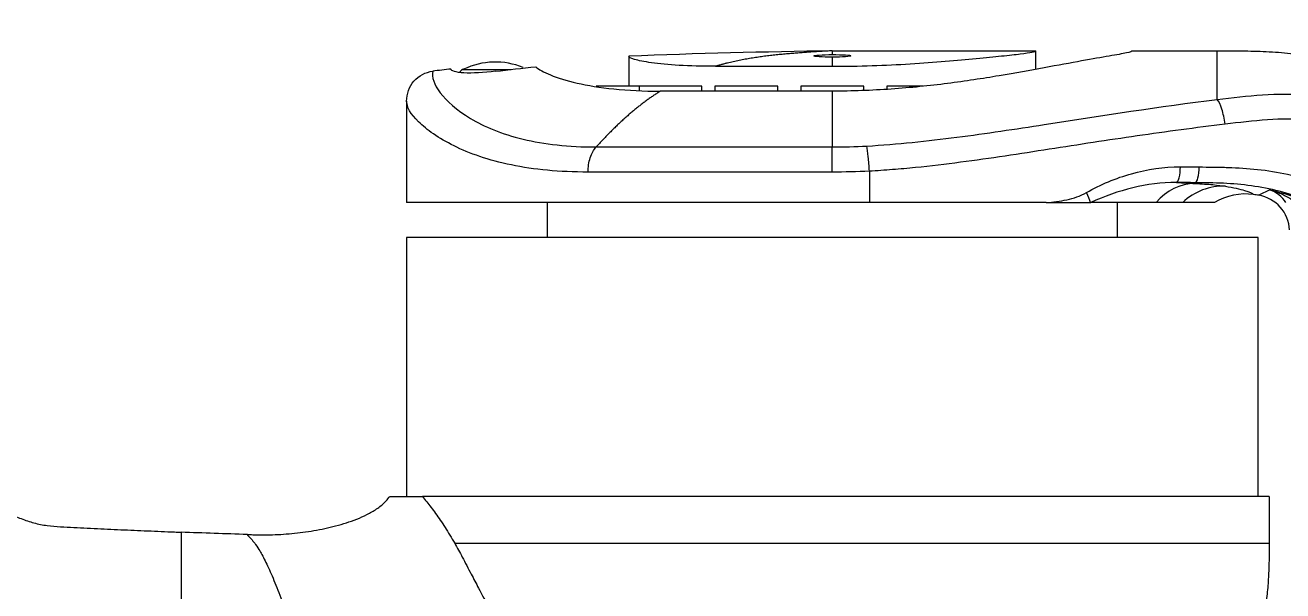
# Model space of a CAD drawing. Header units: millimetres. Extents: x 0 to 594, y 0 to 532.
# Drawn here: x 465.91 to 474.4, y 284.57 to 288.39 of the extents above; entities that cross this region are included whole.
import ezdxf

# ---------------------------------------------------------------- set-up
doc = ezdxf.new("R2010")
doc.units = ezdxf.units.MM
for name, color, linetype, true_color in [('13', 7, 'Continuous', 0xffffff), ('201', 7, 'Continuous', 0xffffff), ('4', 7, 'Continuous', 0xffffff)]:
    doc.layers.add(name, color=color, linetype=linetype, true_color=true_color)
doc.styles.add('iso-1', font='isocp.shx')
doc.dimstyles.get("Standard").update_dxf_attribs({"dimtxt": 0.18, "dimasz": 0.18, "dimexe": 0.18, "dimexo": 0.0625, "dimgap": 0.09, "dimtad": 0, "dimtih": 1, "dimtoh": 1, "dimdec": 4, "dimzin": 0, "dimdsep": 46, "dimtxsty": 'Standard', "dimcen": 0.09, "dimadec": 0, "dimazin": 0, "dimtfac": 1, "dimtdec": 4, "dimtofl": 0, "dimtmove": 0, "dimatfit": 3, "dimfxl": 1, "dimtolj": 1, "dimtzin": 0, "dimarcsym": 0})

# ---------------------------------------------------------------- blocks, each defined once
blk = doc.blocks.new('_U1')
at = {"layer": '201', "color": 250, "lineweight": 13}
blk.add_line((430.61169, 282.820884), (499.931008, 323.940688), dxfattribs=at)
at = {"layer": '201', "color": 250, "lineweight": 18}
blk.add_solid([(499.931008, 323.940688), (497.155868, 321.758737), (496.685695, 322.551343), (499.931008, 323.940688)], dxfattribs=at)
at = {"layer": '201', "color": 250, "linetype": 'Continuous', "lineweight": 18, "char_height": 3.5, "attachment_point": 7, "rotation": 30.6761646, "line_spacing_factor": 0.963855, "style": 'iso-1'}
for s, insert in [('\\W0.5795;1612', (481.810819, 313.855865)), ('\\W0.6380;R', (478.626316, 311.966838))]:
    blk.add_mtext(s, dxfattribs=dict(at, insert=insert))
blk = doc.blocks.new('_U13')
at = {"layer": '201', "color": 250, "lineweight": 13}
blk.add_arc((430.61169, 282.820884), 53.921515, 175, 359.999943, dxfattribs=at)

msp = doc.modelspace()

# ---------------------------------------------------------------- linework, layer by layer
at = {"layer": '13', "color": 250, "linetype": 'Continuous', "lineweight": 18}
msp.add_circle((430.61169, 282.82088), 80.5978, dxfattribs=at)
at = {"layer": '4', "color": 250, "linetype": 'Continuous', "lineweight": 18}
for p, q in [((469.98669, 288.18404), (469.98669, 287.98088)), ((471.36169, 288.22088), (472.73669, 288.22088)), ((472.73669, 288.09563), (472.73669, 288.22088)), ((473.38669, 288.22088), (473.96169, 288.22088)), ((468.78669, 288.09724), (468.78751, 288.09386)), ((468.86874, 288.09588), (468.872, 288.09588)), ((470.57302, 288.11583), (471.36169, 288.11583)), ((470.05644, 287.98088), (469.76695, 287.98088)), ((470.05645, 287.98088), (470.05645, 287.9518)), ((470.48145, 287.98088), (470.05645, 287.98088)), ((471.36169, 287.94805), (470.2002, 287.94805)), ((470.48145, 287.94805), (470.48145, 287.98088)), ((470.56776, 287.98088), (470.56776, 287.94805)), ((470.99276, 287.98088), (470.56776, 287.98088)), ((470.99276, 287.94805), (470.99276, 287.98088)), ((471.14919, 287.98088), (471.14919, 287.94805)), ((471.57419, 287.98088), (471.14919, 287.98088)), ((471.57419, 287.95317), (471.57419, 287.98088)), ((471.73062, 287.98088), (471.73062, 287.96023)), ((471.97331, 287.98088), (471.73062, 287.98088)), ((468.48669, 287.88113), (468.48669, 287.19588)), ((471.61226, 287.19588), (468.48669, 287.19588)), ((469.43669, 287.19588), (469.43669, 286.96088)), ((473.28669, 286.96088), (473.28669, 287.19588)), ((468.48669, 286.96088), (468.48669, 285.21088)), ((471.36169, 286.96088), (468.48669, 286.96088)), ((474.23669, 286.96088), (471.36169, 286.96088)), ((474.23669, 285.21088), (474.23669, 286.96088)), ((474.31169, 285.21088), (468.59367, 285.21088)), ((474.31169, 285.21088), (474.31169, 284.89588))]:
    msp.add_line(p, q, dxfattribs=at)
at = {"layer": '4', "color": 250, "linetype": 'Continuous', "lineweight": 13}
for p, q in [((468.86447, 288.09379), (469.192, 288.09379)), ((469.76666, 287.57123), (471.36169, 287.57123)), ((471.36169, 287.40154), (469.71266, 287.40154)), ((473.81169, 287.33012), (473.81169, 287.32496)), ((468.81157, 284.89588), (474.31169, 284.89588))]:
    msp.add_line(p, q, dxfattribs=at)
at = {"layer": '4', "color": 250, "linetype": 'Continuous', "lineweight": 18}
for centre, radius, start, end in [((469.08669, 287.64588), 0.5, 115.841933, 116.3878), ((469.08669, 287.64588), 0.49859, 67.8618, 115.505763), ((468.88669, 288.049), 0.05, 116.3878, 149.049832)]:
    msp.add_arc(centre, radius, start, end, dxfattribs=at)
at = {"layer": '4', "color": 250, "linetype": 'Continuous', "lineweight": 13}
for centre, major_axis, ratio, start_param, end_param in [((473.68538, 287.43101), (-0.00073, -0.1), 0.268373, 0.0271772, 1.6377067), ((473.05175, 287.25729), (0.04997, -0.08662), 0.251561, 0.6490568, 1.4943596), ((473.99847, 286.90699), (0.07352, 0.39319), 0.982875, 0.1425438, 0.9449243)]:
    msp.add_ellipse(centre, major_axis=major_axis, ratio=ratio, start_param=start_param, end_param=end_param, dxfattribs=at)
at = {"layer": '4', "color": 250, "linetype": 'Continuous', "lineweight": 18}
msp.add_ellipse((473.81169, 286.9251), major_axis=(0.02205, 0.39939), ratio=0.903283, start_param=0.0610501, end_param=0.8767519, dxfattribs=at)
for points, degree in [([(471.36169, 288.22088), (470.90327, 288.2117), (470.44483, 288.2033), (469.98669, 288.18404)], 3), ([(468.78669, 288.09724), (468.74547, 288.09264), (468.70426, 288.08784), (468.66307, 288.08282)], 3), ([(469.08669, 288.08223), (469.17737, 288.09332), (469.26815, 288.10336), (469.35904, 288.11248)], 3), ([(474.20721, 287.25002), (474.11538, 287.26325), (474.02144, 287.24399), (473.94236, 287.19588)], 3), ([(474.24102, 287.2448), (474.22973, 287.24666), (474.21846, 287.2484), (474.20721, 287.25002)], 3), ([(473.10473, 287.19588), (473.10583, 287.19588), (473.10692, 287.19588), (473.10801, 287.19588)], 3), ([(473.54849, 287.19588), (473.43655, 287.19588), (473.28977, 287.19588), (473.10801, 287.19588)], 3), ([(473.72834, 287.19588), (473.68936, 287.19588), (473.62937, 287.19588), (473.54849, 287.19588)], 3), ([(473.94236, 287.19588), (473.90661, 287.19588), (473.83307, 287.19588), (473.72834, 287.19588)], 3), ([(467.41169, 284.95466), (467.26267, 284.95931), (467.11366, 284.96453), (466.96468, 284.97029)], 3), ([(474.31169, 284.89588), (474.31169, 284.30938), (474.31169, 283.72288), (473.12937, 282.09896), (473.04126, 281.61643), (473.03688, 281.22088)], 5)]:
    msp.add_open_spline(points, degree=degree, dxfattribs=at)
for points, knots in [([(470.57302, 288.11583), (470.48188, 288.11583), (470.40027, 288.11816), (470.25539, 288.12661), (470.19219, 288.13281), (470.09118, 288.14679), (470.05199, 288.1547), (469.99977, 288.17007), (469.98669, 288.17742), (469.98669, 288.18404)], [0, 0, 0, 0, 0.25, 0.25, 0.5, 0.5, 0.75, 0.75, 1, 1, 1, 1]), ([(471.36169, 288.17729), (471.32862, 288.17729), (471.29629, 288.17826), (471.2502, 288.18153), (471.23671, 288.18381), (471.23667, 288.18832), (471.24989, 288.19055), (471.29648, 288.19376), (471.32862, 288.19469), (471.36169, 288.19469)], [0, 0, 0, 0, 0.25, 0.25, 0.5, 0.5, 0.75, 0.75, 1, 1, 1, 1]), ([(473.38669, 288.22088), (473.38669, 288.2162), (473.37348, 288.21163), (473.32172, 288.20046), (473.28253, 288.1937), (473.18047, 288.17602), (473.11809, 288.16514), (472.97101, 288.13853), (472.88563, 288.12266), (472.69949, 288.08848), (472.59805, 288.07006), (472.37775, 288.03327), (472.26085, 288.01531), (472.01816, 287.98431), (471.89074, 287.97109), (471.62872, 287.95291), (471.49606, 287.94805), (471.36169, 287.94805)], [0, 0, 0, 0, 0.125, 0.125, 0.25, 0.25, 0.375, 0.375, 0.5, 0.5, 0.625, 0.625, 0.75, 0.75, 0.875, 0.875, 1, 1, 1, 1]), ([(471.36169, 288.11583), (471.45261, 288.11583), (471.54198, 288.11738), (471.71775, 288.12314), (471.80507, 288.12741), (471.97141, 288.13762), (472.05029, 288.14352), (472.19961, 288.15589), (472.27024, 288.16239), (472.39691, 288.17462), (472.45381, 288.18042), (472.5544, 288.19104), (472.5971, 288.19577), (472.70014, 288.20826), (472.73669, 288.21454), (472.73669, 288.22088)], [0, 0, 0, 0, 0.125, 0.125, 0.25, 0.25, 0.375, 0.375, 0.5, 0.5, 0.625, 0.625, 0.75, 0.75, 1, 1, 1, 1]), ([(471.36169, 288.19469), (471.39476, 288.19469), (471.42709, 288.19392), (471.47319, 288.19112), (471.48668, 288.18905), (471.4867, 288.18455), (471.47348, 288.18211), (471.42689, 288.17843), (471.39476, 288.17729), (471.36169, 288.17729)], [0, 0, 0, 0, 0.25, 0.25, 0.5, 0.5, 0.75, 0.75, 1, 1, 1, 1]), ([(473.96169, 288.22088), (473.97546, 288.22088), (474.00301, 288.22088), (474.0581, 288.2208), (474.15451, 288.22019), (474.29222, 288.21672), (474.45712, 288.20464), (474.62088, 288.18146), (474.78224, 288.14496), (474.93967, 288.09409), (475.09177, 288.02898), (475.28609, 287.9246), (475.51157, 287.76506), (475.70008, 287.59057), (475.80043, 287.48416), (475.82476, 287.45754)], [0, 0, 0, 0, 0.0197554, 0.0395109, 0.0790217, 0.1580435, 0.2370652, 0.316087, 0.3951087, 0.4741305, 0.5531522, 0.6321739, 0.7902174, 0.9482609, 1, 1, 1, 1]), ([(469.08669, 288.08223), (469.00877, 288.07271), (468.92993, 288.06821), (468.81873, 288.07444), (468.78669, 288.08479), (468.78669, 288.09724)], [0, 0, 0, 0, 0.5, 0.5, 1, 1, 1, 1]), ([(469.35904, 288.11248), (469.37923, 288.09519), (469.41269, 288.07632), (469.50646, 288.03828), (469.56662, 288.01936), (469.70922, 287.98666), (469.79265, 287.97264), (469.98218, 287.95325), (470.08638, 287.94805), (470.2002, 287.94805)], [0, 0, 0, 0, 0.25, 0.25, 0.5, 0.5, 0.75, 0.75, 1, 1, 1, 1]), ([(468.48669, 287.88113), (468.48669, 287.92968), (468.50471, 287.97861), (468.56879, 288.05232), (468.61417, 288.07686), (468.66307, 288.08282)], [0, 0, 0, 0, 0.5, 0.5, 1, 1, 1, 1]), ([(474.42505, 287.19618), (474.41206, 287.21564), (474.39619, 287.23313), (474.35883, 287.26239), (474.33707, 287.2741), (474.31435, 287.28147)], [0, 0, 0, 0, 0.5, 0.5, 1, 1, 1, 1]), ([(472.80594, 287.19588), (472.60933, 287.19588), (472.41192, 287.19588), (472.0145, 287.19588), (471.81453, 287.19588), (471.61226, 287.19588)], [0, 0, 0, 0, 0.5, 0.5, 1, 1, 1, 1]), ([(472.80594, 287.19588), (472.85805, 287.19588), (472.91014, 287.19588), (472.98696, 287.19588), (473.01245, 287.19588), (473.06108, 287.19588), (473.08444, 287.19588), (473.10473, 287.19588)], [0, 0, 0, 0, 0.5, 0.5, 0.75, 0.75, 1, 1, 1, 1]), ([(474.45006, 287.01132), (474.44708, 287.06825), (474.42471, 287.12244), (474.3487, 287.20734), (474.29726, 287.23556), (474.24102, 287.2448)], [0, 0, 0, 0, 0.5, 0.5, 1, 1, 1, 1]), ([(464.2606, 285.86702), (464.31303, 285.83693), (464.41825, 285.77737), (464.63011, 285.66082), (465.00453, 285.46359), (465.38594, 285.28002), (465.68975, 285.14495), (465.80071, 285.09696), (465.88389, 285.06079), (465.96975, 285.03119), (466.05892, 285.01351), (466.14943, 285.00705), (466.27019, 285.00132), (466.42112, 284.99365), (466.60229, 284.98534), (466.75327, 284.97879), (466.85897, 284.97446), (466.91937, 284.97206), (466.94958, 284.97088), (466.96468, 284.97029)], [0, 0, 0, 0, 0.0625, 0.125, 0.25, 0.5, 0.5625, 0.59375, 0.625, 0.65625, 0.6875, 0.71875, 0.75, 0.8125, 0.875, 0.9375, 0.96875, 0.984375, 1, 1, 1, 1]), ([(467.41169, 284.95466), (467.41482, 284.95456), (467.42108, 284.95437), (467.43359, 284.95399), (467.4555, 284.95336), (467.49932, 284.95239), (467.58699, 284.95242), (467.71209, 284.95966), (467.86115, 284.97948), (467.98376, 285.0054), (468.08014, 285.03302), (468.15099, 285.05805), (468.21984, 285.08832), (468.28521, 285.12564), (468.33434, 285.16498), (468.36079, 285.19581), (468.3697, 285.20845), (468.37135, 285.21088)], [0, 0, 0, 0, 0.0091794, 0.0183589, 0.0367178, 0.0734356, 0.1468711, 0.2937422, 0.4406133, 0.5874844, 0.66092, 0.7343555, 0.8077911, 0.8812266, 0.9546622, 0.99138, 1, 1, 1, 1]), ([(468.37135, 285.21088), (468.37208, 285.21088), (468.37706, 285.21088), (468.39804, 285.21088), (468.41415, 285.21088), (468.45573, 285.21088), (468.4809, 285.21088), (468.53498, 285.21088), (468.56336, 285.21088), (468.59366, 285.21088)], [0, 0, 0, 0, 0.25, 0.25, 0.5, 0.5, 0.75, 0.75, 1, 1, 1, 1])]:
    msp.add_open_spline(points, degree=3, knots=knots, dxfattribs=at)
at = {"layer": '4', "color": 250, "linetype": 'Continuous', "lineweight": 13}
for points, degree in [([(471.36169, 288.22088), (471.20491, 288.21134), (471.04813, 288.20179), (470.8886, 288.18886), (470.72929, 288.1623), (470.57302, 288.11583)], 5), ([(471.36169, 288.22088), (471.36169, 288.21654), (471.36169, 288.21219), (471.36169, 288.20752), (471.36169, 288.20192), (471.36169, 288.19469)], 5), ([(473.96169, 287.8926), (473.96169, 288.05837), (473.96169, 288.16097), (473.96169, 288.19026), (473.96169, 288.20557), (473.96169, 288.22088)], 5), ([(471.36169, 288.17729), (471.36169, 288.1689), (471.36169, 288.15892), (471.36169, 288.14699), (471.36169, 288.13273), (471.36169, 288.11583)], 5), ([(470.2002, 287.94805), (470.10851, 287.8905), (470.0193, 287.82318), (469.93287, 287.74614), (469.84906, 287.66085), (469.76666, 287.57123)], 5), ([(471.36169, 287.94805), (471.36169, 287.8905), (471.36169, 287.82318), (471.36169, 287.74614), (471.36169, 287.66085), (471.36169, 287.57123)], 5), ([(471.36169, 287.57123), (471.43962, 287.57123), (471.51734, 287.57341), (471.59483, 287.57775)], 3), ([(473.7122, 287.4375), (473.75428, 287.43714), (473.79636, 287.43677), (473.83845, 287.4364)], 3), ([(471.61226, 287.40788), (471.52895, 287.40366), (471.44543, 287.40154), (471.36169, 287.40154)], 3), ([(471.61226, 287.40788), (471.61226, 287.33721), (471.61226, 287.26655), (471.61226, 287.19588)], 3), ([(473.68538, 287.33104), (473.73202, 287.32907), (473.77418, 287.32703), (473.81169, 287.32496)], 3), ([(473.81169, 287.33012), (473.76958, 287.33042), (473.72748, 287.33073), (473.68538, 287.33104)], 3)]:
    msp.add_open_spline(points, degree=degree, dxfattribs=at)
for points, knots in [([(468.66307, 288.08282), (468.65509, 288.04302), (468.67247, 287.99286), (468.75647, 287.88155), (468.82449, 287.81973), (468.96372, 287.73629), (469.01637, 287.70994), (469.13501, 287.66243), (469.20157, 287.64119), (469.4164, 287.58979), (469.58048, 287.57123), (469.76666, 287.57123)], [0, 0, 0, 0, 0.25, 0.25, 0.5, 0.5, 0.625, 0.625, 0.75, 0.75, 1, 1, 1, 1]), ([(473.96169, 287.89257), (474.1638, 287.91775), (474.36738, 287.93789), (474.67636, 287.91781), (474.77993, 287.90271), (474.97987, 287.85438), (475.07722, 287.82123), (475.26673, 287.73728), (475.35961, 287.68594), (475.53463, 287.57064), (475.61736, 287.5066), (475.77487, 287.36796), (475.85006, 287.29292), (475.99186, 287.13682), (476.05841, 287.05594), (476.24791, 286.80667), (476.36092, 286.63182), (476.56672, 286.26894), (476.65952, 286.08091), (476.82047, 285.68888), (476.88684, 285.48964), (476.95539, 285.18431), (476.97288, 285.08138), (476.99508, 284.87281), (476.99918, 284.76704), (476.99989, 284.66054)], [0, 0, 0, 0, 0.125, 0.125, 0.1875, 0.1875, 0.25, 0.25, 0.3125, 0.3125, 0.375, 0.375, 0.4375, 0.4375, 0.5, 0.5, 0.625, 0.625, 0.75, 0.75, 0.875, 0.875, 0.9375, 0.9375, 1, 1, 1, 1]), ([(469.71266, 287.40154), (469.51899, 287.40154), (469.34667, 287.4185), (469.11823, 287.46544), (469.04679, 287.48483), (468.91749, 287.52847), (468.85922, 287.55276), (468.70255, 287.63002), (468.62178, 287.6879), (468.51452, 287.79377), (468.48669, 287.84203), (468.48669, 287.88113)], [0, 0, 0, 0, 0.25, 0.25, 0.375, 0.375, 0.5, 0.5, 0.75, 0.75, 1, 1, 1, 1]), ([(471.59483, 287.57775), (471.80202, 287.58935), (472.00365, 287.61113), (472.4017, 287.66274), (472.59803, 287.69268), (473.18405, 287.78348), (473.57123, 287.8439), (473.96169, 287.89259)], [0, 0, 0, 0, 0.25, 0.25, 0.5, 0.5, 1, 1, 1, 1]), ([(474.01432, 287.72509), (474.00947, 287.76164), (474.00187, 287.79722), (473.98339, 287.85602), (473.97255, 287.87914), (473.96169, 287.89259)], [0, 0, 0, 0, 0.5, 0.5, 1, 1, 1, 1]), ([(476.81897, 284.65981), (476.81938, 284.75949), (476.81664, 284.85851), (476.79732, 285.05368), (476.78137, 285.14995), (476.71824, 285.43559), (476.65664, 285.62195), (476.50837, 285.98943), (476.42318, 286.16627), (476.23499, 286.50868), (476.13203, 286.67431), (475.95984, 286.91156), (475.89944, 286.98876), (475.77086, 287.13825), (475.70245, 287.21073), (475.55882, 287.34542), (475.48327, 287.40801), (475.32285, 287.52122), (475.2372, 287.57213), (475.06086, 287.65571), (474.96973, 287.68876), (474.78134, 287.73638), (474.68368, 287.75068), (474.39463, 287.76841), (474.20426, 287.74803), (474.01432, 287.72506)], [0, 0, 0, 0, 0.0625, 0.0625, 0.125, 0.125, 0.25, 0.25, 0.375, 0.375, 0.5, 0.5, 0.5625, 0.5625, 0.625, 0.625, 0.6875, 0.6875, 0.75, 0.75, 0.8125, 0.8125, 0.875, 0.875, 1, 1, 1, 1]), ([(474.01432, 287.72509), (473.81582, 287.70107), (473.618, 287.67448), (473.22269, 287.61717), (473.02519, 287.58643), (472.6285, 287.52493), (472.42931, 287.49414), (472.12675, 287.45433), (472.02526, 287.44215), (471.8716, 287.42676), (471.82014, 287.42212), (471.71665, 287.41403), (471.6639, 287.41055), (471.61226, 287.40788)], [0, 0, 0, 0, 0.25, 0.25, 0.5, 0.5, 0.75, 0.75, 0.875, 0.875, 0.9375, 0.9375, 1, 1, 1, 1]), ([(469.71266, 287.40154), (469.71266, 287.43531), (469.71767, 287.46904), (469.73646, 287.5281), (469.75022, 287.55336), (469.76666, 287.57123)], [0, 0, 0, 0, 0.5, 0.5, 1, 1, 1, 1]), ([(471.36169, 287.40154), (471.36169, 287.43531), (471.36169, 287.46904), (471.36169, 287.5281), (471.36169, 287.55336), (471.36169, 287.57123)], [0, 0, 0, 0, 0.5, 0.5, 1, 1, 1, 1]), ([(471.61226, 287.40788), (471.61044, 287.44173), (471.60784, 287.47555), (471.60178, 287.53469), (471.59831, 287.55995), (471.59483, 287.57775)], [0, 0, 0, 0, 0.5, 0.5, 1, 1, 1, 1]), ([(473.07729, 287.26321), (473.17464, 287.31928), (473.27679, 287.36107), (473.48929, 287.42094), (473.60037, 287.43845), (473.7122, 287.4375)], [0, 0, 0, 0, 0.5, 0.5, 1, 1, 1, 1]), ([(473.81169, 287.33012), (473.81887, 287.33079), (473.826, 287.34279), (473.83596, 287.38235), (473.83872, 287.40964), (473.83845, 287.4364)], [0, 0, 0, 0, 0.5, 0.5, 1, 1, 1, 1]), ([(473.83845, 287.4364), (473.87081, 287.43613), (473.93599, 287.43558), (474.06772, 287.43297), (474.30339, 287.41892), (474.64219, 287.34765), (475.02909, 287.17068), (475.3168, 286.95052), (475.51522, 286.73388), (475.6438, 286.55026), (475.75258, 286.35191), (475.83621, 286.14204), (475.89262, 285.92501), (475.92282, 285.71312), (475.93346, 285.50248), (475.92832, 285.36557), (475.92564, 285.29408)], [0, 0, 0, 0, 0.0290913, 0.0585844, 0.1183392, 0.2407012, 0.3649388, 0.491608, 0.555686, 0.6211278, 0.6865716, 0.7522345, 0.8170314, 0.8809306, 0.9378298, 1, 1, 1, 1]), ([(473.68538, 287.33104), (473.58514, 287.33209), (473.48732, 287.31846), (473.29429, 287.27197), (473.19925, 287.2392), (473.10801, 287.19588)], [0, 0, 0, 0, 0.5, 0.5, 1, 1, 1, 1]), ([(472.80594, 287.19588), (472.85289, 287.19877), (472.8995, 287.20435), (472.99162, 287.22502), (473.03613, 287.23951), (473.07729, 287.26321)], [0, 0, 0, 0, 0.5, 0.5, 1, 1, 1, 1]), ([(475.63169, 285.32088), (475.63177, 285.3617), (475.63195, 285.44563), (475.63061, 285.57442), (475.625, 285.72435), (475.6086, 285.8985), (475.5724, 286.09023), (475.51277, 286.2796), (475.44453, 286.42862), (475.37862, 286.54263), (475.30559, 286.65229), (475.16122, 286.8313), (474.91323, 287.04649), (474.5686, 287.22842), (474.25664, 287.30687), (474.0031, 287.32824), (473.87559, 287.32949), (473.81169, 287.33012)], [0, 0, 0, 0, 0.0385277, 0.0792202, 0.1220093, 0.1810738, 0.2459052, 0.3083981, 0.371238, 0.402995, 0.4347472, 0.4977579, 0.6242837, 0.7501114, 0.8754272, 0.9375744, 1, 1, 1, 1]), ([(473.81169, 287.32496), (473.85602, 287.32255), (473.8965, 287.31989), (473.96555, 287.31364), (473.9944, 287.31008), (474.01635, 287.30645)], [0, 0, 0, 0, 0.5, 0.5, 1, 1, 1, 1]), ([(474.01635, 287.30645), (474.06964, 287.29766), (474.11401, 287.28743), (474.17883, 287.26737), (474.19911, 287.2578), (474.20721, 287.25002)], [0, 0, 0, 0, 0.5, 0.5, 1, 1, 1, 1]), ([(474.24102, 287.2448), (474.25289, 287.25094), (474.26475, 287.25697), (474.2892, 287.2692), (474.30178, 287.27539), (474.31435, 287.28147)], [0, 0, 0, 0, 0.4850746, 0.4850746, 1, 1, 1, 1]), ([(474.31435, 287.28147), (474.42396, 287.25809), (474.53149, 287.22314), (474.72908, 287.13572), (474.8213, 287.0832), (474.99265, 286.96304), (475.07125, 286.89592), (475.2129, 286.7509), (475.2759, 286.67319), (475.38729, 286.50586), (475.43551, 286.41533), (475.51118, 286.23209), (475.53932, 286.13754), (475.57642, 285.96171), (475.58662, 285.87945), (475.5957, 285.75827), (475.59759, 285.71819), (475.59977, 285.63896), (475.60011, 285.59958), (475.60008, 285.55731)], [0, 0, 0, 0, 0.125, 0.125, 0.25, 0.25, 0.375, 0.375, 0.5, 0.5, 0.625, 0.625, 0.75, 0.75, 0.875, 0.875, 0.9375, 0.9375, 1, 1, 1, 1]), ([(474.31435, 287.28147), (474.34006, 287.27504), (474.3656, 287.26646), (474.41395, 287.24584), (474.43708, 287.23374), (474.50252, 287.19322), (474.54111, 287.16054), (474.5745, 287.12365)], [0, 0, 0, 0, 0.25, 0.25, 0.5, 0.5, 1, 1, 1, 1]), ([(468.59367, 285.21089), (468.60316, 285.19961), (468.62206, 285.17715), (468.65206, 285.13883), (468.68286, 285.0973), (468.71442, 285.05224), (468.74651, 285.00368), (468.77898, 284.95187), (468.80069, 284.91456), (468.81156, 284.89587)], [0, 0, 0, 0, 0.1445962, 0.2880613, 0.4307221, 0.5729107, 0.7149624, 0.8572139, 1, 1, 1, 1]), ([(466.96468, 284.97029), (466.96468, 284.96586), (466.96468, 284.95911), (466.96468, 284.92817), (466.96468, 284.88844), (466.96468, 284.82679), (466.96468, 284.73909), (466.96468, 284.62436), (466.96468, 284.48551), (466.96468, 284.32786), (466.96468, 284.09962), (466.96468, 283.79158), (466.96468, 283.40493), (466.96468, 283.00895), (466.96468, 282.60757), (466.96468, 282.20523), (466.96468, 281.87502), (466.96468, 281.62217), (466.96468, 281.44228), (466.96468, 281.27773), (466.96468, 281.13571), (466.96468, 281.02284), (466.96468, 280.94165), (466.96468, 280.90147), (466.96468, 280.88505), (466.96468, 280.88157)], [0, 0, 0, 0, 0.0682616, 0.1023925, 0.1365233, 0.1706541, 0.2047849, 0.2389157, 0.2730465, 0.3071774, 0.3413082, 0.4095698, 0.4778314, 0.5460931, 0.6143547, 0.6826163, 0.750878, 0.7850088, 0.8191396, 0.8532704, 0.8874012, 0.9215321, 0.9556629, 0.9897937, 1, 1, 1, 1]), ([(467.41169, 284.95466), (467.41169, 284.95234), (467.41506, 284.94759), (467.43008, 284.93332), (467.44785, 284.91314), (467.45935, 284.89794), (467.46088, 284.89588)], [0, 0, 0, 0, 0.3174353, 0.6348705, 0.9523058, 1, 1, 1, 1]), ([(467.46088, 284.89588), (467.46956, 284.88421), (467.49076, 284.85333), (467.53019, 284.78289), (467.56987, 284.69683), (467.60414, 284.61429), (467.64006, 284.52369), (467.68797, 284.3972), (467.75054, 284.23165), (467.8184, 284.05833), (467.89128, 283.88144), (467.99435, 283.64348), (468.10499, 283.40614), (468.21953, 283.17084), (468.30646, 282.99531), (468.39351, 282.82068), (468.46531, 282.67571), (468.5218, 282.55997), (468.56347, 282.47326), (468.60426, 282.38661), (468.64403, 282.29998), (468.68254, 282.21336), (468.71325, 282.14125), (468.73679, 282.08364), (468.75389, 282.04048), (468.77038, 281.99737), (468.78621, 281.95433), (468.8013, 281.91138), (468.8156, 281.86857), (468.829, 281.82593), (468.84145, 281.78352), (468.85286, 281.74138), (468.86654, 281.68572), (468.88054, 281.6173), (468.8917, 281.53789), (468.89584, 281.47496), (468.89585, 281.42714), (468.89369, 281.3812), (468.8883, 281.33837), (468.87966, 281.29918), (468.87273, 281.27624), (468.86603, 281.25884), (468.8584, 281.24211), (468.84263, 281.21456), (468.8258, 281.18997), (468.81431, 281.17414), (468.81191, 281.17088)], [0, 0, 0, 0, 0.0347071, 0.075551, 0.1163948, 0.1368167, 0.1572386, 0.1980825, 0.2389263, 0.2797702, 0.320614, 0.3614579, 0.4431456, 0.4839894, 0.5248332, 0.5656771, 0.6065209, 0.6269429, 0.6473648, 0.6677867, 0.6882086, 0.7086305, 0.7290525, 0.7392634, 0.7494744, 0.7596854, 0.7698963, 0.7801073, 0.7903182, 0.8005292, 0.8107402, 0.8209511, 0.8311621, 0.851584, 0.8720059, 0.8924278, 0.9026388, 0.9128498, 0.9332717, 0.9434827, 0.9536936, 0.9587991, 0.9639046, 0.9741155, 0.9945375, 1, 1, 1, 1]), ([(468.81156, 284.89587), (468.82869, 284.86501), (468.86544, 284.79881), (468.91853, 284.69627), (468.97907, 284.57999), (469.06973, 284.4127), (469.19388, 284.20463), (469.40319, 283.88118), (469.68319, 283.49248), (470.04795, 283.02392), (470.3608, 282.64047), (470.57947, 282.36566), (470.69548, 282.20729), (470.77937, 282.08043), (470.84431, 281.95727), (470.88653, 281.81994), (470.88198, 281.68253), (470.82722, 281.55802), (470.74294, 281.44636), (470.64424, 281.34729), (470.55563, 281.27245), (470.50595, 281.23235), (470.49168, 281.22083)], [0, 0, 0, 0, 0.0292596, 0.0627632, 0.0887172, 0.1256114, 0.1971023, 0.2515755, 0.3779997, 0.5050789, 0.6328537, 0.6970067, 0.733246, 0.7613107, 0.7971657, 0.8256548, 0.8577421, 0.8899414, 0.9187149, 0.9545799, 0.9869562, 1, 1, 1, 1])]:
    msp.add_open_spline(points, degree=3, knots=knots, dxfattribs=at)

# ---------------------------------------------------------------- block references
at = {"layer": '201', "color": 250, "linetype": 'Continuous', "lineweight": 18}
msp.add_blockref('_U13', (0, 0), dxfattribs=at)

# ---------------------------------------------------------------- dimensions: what is measured, and where the dimension line sits
dim = msp.add_radius_dim(center=(430.61169, 282.82088), mpoint=(499.93101, 323.94069), dimstyle='Standard', override={"dimtxt": 3.5, "dimasz": 3.5, "dimexe": 1.5, "dimexo": 0.5, "dimgap": 1.75, "dimtad": 1, "dimtih": 0, "dimtoh": 0, "dimdec": 0, "dimlfac": 20, "dimzin": 8, "dimdsep": 46, "dimlunit": 2, "dimpost": 'R<>', "dimtxsty": 'iso-1', "dimsah": 1, "dimse1": 0, "dimse2": 0, "dimsd1": 0, "dimsd2": 0, "dimclrd": 250, "dimclre": 250, "dimclrt": 250, "dimtol": 0, "dimtm": -0.1, "dimtfac": 0.7, "dimtdec": 2, "dimtofl": 1, "dimtmove": 0, "dimtzin": 8, "dimlwd": 13, "dimlwe": 13}, dxfattribs=at)
dim.commit()
dim.dimension.update_dxf_attribs({"geometry": '_U1', "text_midpoint": (482.97275, 313.88115), "dimtype": 164})

doc.saveas('drawing.dxf')
